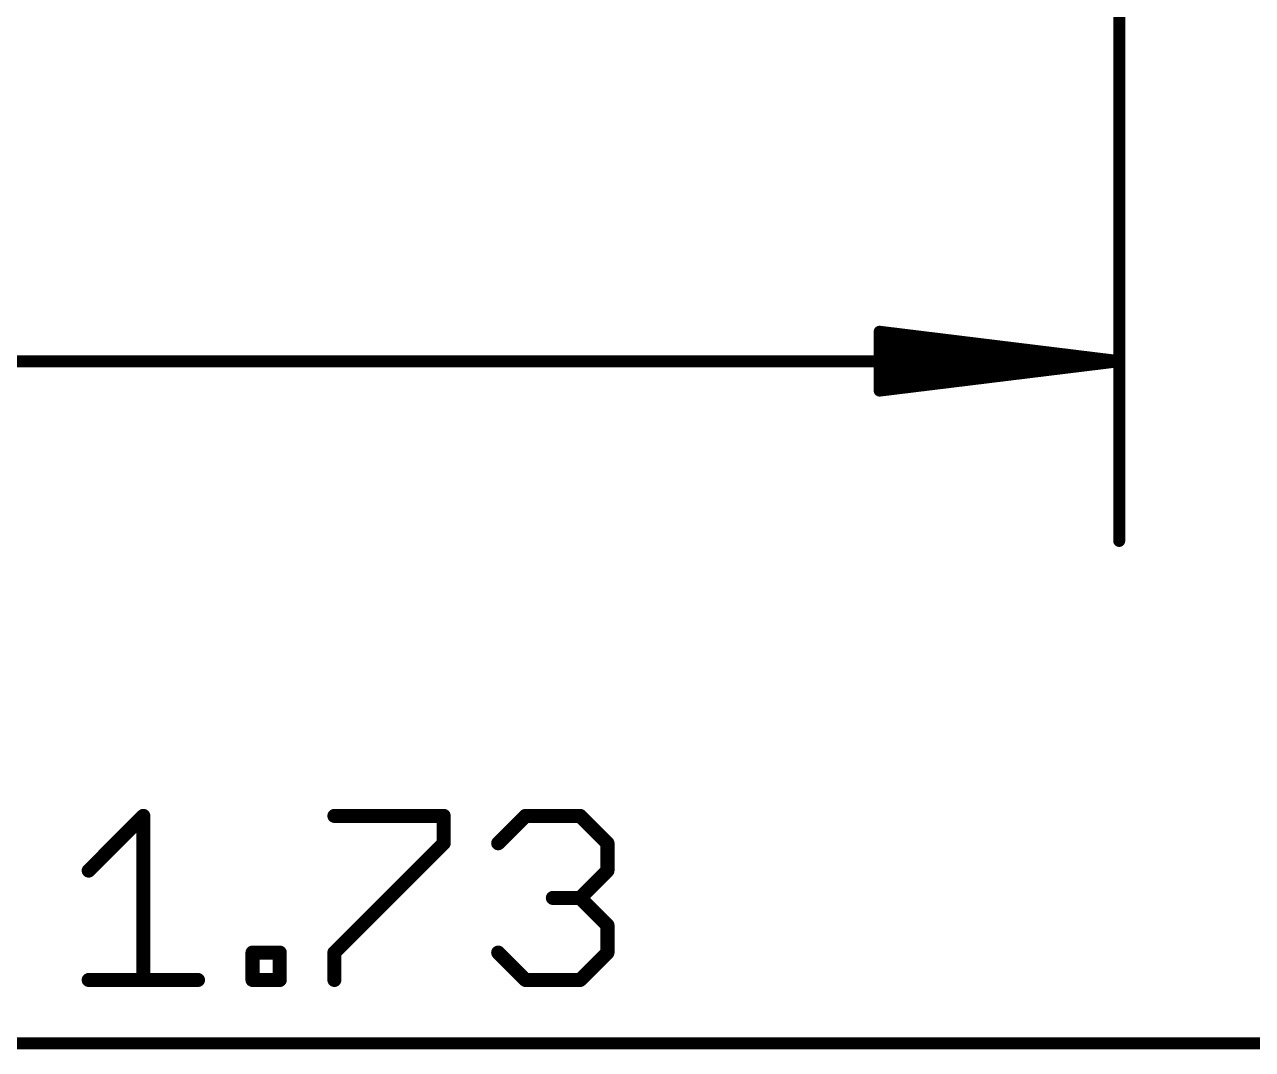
# Model space of a CAD drawing. Extents: x -0.24 to 4.18, y -0.6 to 2.96.
# Drawn here: x 0.732 to 1.257, y -0.454 to -0.016 of the extents above; entities that cross this region are included whole.
import ezdxf

# ---------------------------------------------------------------- set-up
doc = ezdxf.new("R2010")
doc.units = 0
doc.layers.add('1', color=22, linetype='CONTINUOUS')

msp = doc.modelspace()

# ---------------------------------------------------------------- linework, layer by layer
at = {"layer": '1'}
for points, const_width in [([(1.2, 0), (1.2, -0.236772)], 0.005118), ([(1.2, -0.16), (1.097638, -0.147431)], 0.005118), ([(1.097638, -0.147431), (1.097638, -0.172569)], 0.005118), ([(1.2, -0.16), (1.097638, -0.149764)], 0.005118), ([(1.2, -0.16), (1.097638, -0.154882)], 0.005118), ([(0, -0.16), (1.2, -0.16)], 0.005118), ([(1.097638, -0.172569), (1.2, -0.16)], 0.005118), ([(1.097638, -0.165118), (1.2, -0.16)], 0.005118), ([(1.097638, -0.170236), (1.2, -0.16)], 0.005118), ([(0.759725, -0.377568), (0.783078, -0.354215)], 0.006), ([(0.783078, -0.354215), (0.783078, -0.424274)], 0.006), ([(0.864694, -0.354215), (0.911401, -0.354215)], 0.006), ([(0.911401, -0.354215), (0.911401, -0.365891)], 0.006), ([(0.934674, -0.365891), (0.946351, -0.354215)], 0.006), ([(0.946351, -0.354215), (0.969704, -0.354215)], 0.006), ([(0.969704, -0.354215), (0.981381, -0.365891)], 0.006), ([(0.911401, -0.365891), (0.864694, -0.412598)], 0.006), ([(0.981381, -0.365891), (0.981381, -0.377568)], 0.006), ([(0.981381, -0.377568), (0.969704, -0.389245)], 0.006), ([(0.969704, -0.389245), (0.958027, -0.389245)], 0.006), ([(0.969704, -0.389245), (0.981381, -0.400921)], 0.006), ([(0.981381, -0.400921), (0.981381, -0.412598)], 0.006), ([(0.829705, -0.424274), (0.829705, -0.412598)], 0.006), ([(0.829705, -0.412598), (0.841381, -0.412598)], 0.006), ([(0.841381, -0.412598), (0.841381, -0.424274)], 0.006), ([(0.864694, -0.412598), (0.864694, -0.424274)], 0.006), ([(0.946351, -0.424274), (0.934674, -0.412598)], 0.006), ([(0.981381, -0.412598), (0.969704, -0.424274)], 0.006), ([(0.759725, -0.424274), (0.806431, -0.424274)], 0.006), ([(0.841381, -0.424274), (0.829705, -0.424274)], 0.006), ([(0.969704, -0.424274), (0.946351, -0.424274)], 0.006), ([(0, -0.451393), (1.725, -0.451393)], 0.005118)]:
    msp.add_lwpolyline(points, dxfattribs=dict(at, const_width=const_width))
for points, const_width in [([(1.098917, -0.147431, 1), (1.096358, -0.147431)], 0.002559), ([(1.097794, -0.146161, 1), (1.097482, -0.148701)], 0.002559), ([(1.097765, -0.148491, 1), (1.09751, -0.151037)], 0.002559), ([(1.097702, -0.153604, 1), (1.097574, -0.15616)], 0.002559), ([(1.097574, -0.16384, 1), (1.097702, -0.166396)], 0.002559), ([(1.200156, -0.16127, 1), (1.199844, -0.15873)], 0.002559), ([(1.199844, -0.16127, 1), (1.200156, -0.15873)], 0.002559), ([(1.200127, -0.161273, 1), (1.199873, -0.158727)], 0.002559), ([(1.199873, -0.161273, 1), (1.200127, -0.158727)], 0.002559), ([(1.200064, -0.161278, 1), (1.199936, -0.158722)], 0.002559), ([(1.199936, -0.161278, 1), (1.200064, -0.158722)], 0.002559), ([(1.2, -0.16128, 1), (1.2, -0.15872)], 0.002559), ([(1.09751, -0.168963, 1), (1.097765, -0.171509)], 0.002559), ([(1.096358, -0.172569, 1), (1.098917, -0.172569)], 0.002559), ([(1.097482, -0.171299, 1), (1.097794, -0.173839)], 0.002559), ([(1.19872, -0.236772, 1), (1.20128, -0.236772)], 0.002559), ([(0.784578, -0.354215, 1), (0.781578, -0.354215)], 0.003), ([(0.784139, -0.355275, 1), (0.782017, -0.353154)], 0.003), ([(0.864694, -0.352715, 1), (0.864694, -0.355715)], 0.003), ([(0.912901, -0.354215, 1), (0.909901, -0.354215)], 0.003), ([(0.911401, -0.355715, 1), (0.911401, -0.352715)], 0.003), ([(0.946351, -0.352715, 1), (0.946351, -0.355715)], 0.003), ([(0.947411, -0.355275, 1), (0.94529, -0.353154)], 0.003), ([(0.970765, -0.353154, 1), (0.968643, -0.355275)], 0.003), ([(0.969704, -0.355715, 1), (0.969704, -0.352715)], 0.003), ([(0.909901, -0.365891, 1), (0.912901, -0.365891)], 0.003), ([(0.912462, -0.366952, 1), (0.91034, -0.364831)], 0.003), ([(0.933613, -0.364831, 1), (0.935735, -0.366952)], 0.003), ([(0.982881, -0.365891, 1), (0.979881, -0.365891)], 0.003), ([(0.98032, -0.366952, 1), (0.982441, -0.364831)], 0.003), ([(0.758664, -0.376507, 1), (0.760786, -0.378629)], 0.003), ([(0.979881, -0.377568, 1), (0.982881, -0.377568)], 0.003), ([(0.982441, -0.378629, 1), (0.98032, -0.376507)], 0.003), ([(0.958027, -0.387745, 1), (0.958027, -0.390745)], 0.003), ([(0.970765, -0.388184, 1), (0.968643, -0.390305)], 0.003), ([(0.968643, -0.388184, 1), (0.970765, -0.390305)], 0.003), ([(0.969704, -0.390745, 1), (0.969704, -0.387745)], 0.003), ([(0.982881, -0.400921, 1), (0.979881, -0.400921)], 0.003), ([(0.98032, -0.401982, 1), (0.982441, -0.399861)], 0.003), ([(0.831205, -0.412598, 1), (0.828205, -0.412598)], 0.003), ([(0.829705, -0.411098, 1), (0.829705, -0.414098)], 0.003), ([(0.842881, -0.412598, 1), (0.839881, -0.412598)], 0.003), ([(0.841381, -0.414098, 1), (0.841381, -0.411098)], 0.003), ([(0.866194, -0.412598, 1), (0.863194, -0.412598)], 0.003), ([(0.863634, -0.411537, 1), (0.865755, -0.413659)], 0.003), ([(0.935735, -0.411537, 1), (0.933613, -0.413659)], 0.003), ([(0.979881, -0.412598, 1), (0.982881, -0.412598)], 0.003), ([(0.982441, -0.413659, 1), (0.98032, -0.411537)], 0.003), ([(0.759725, -0.422774, 1), (0.759725, -0.425774)], 0.003), ([(0.781578, -0.424274, 1), (0.784578, -0.424274)], 0.003), ([(0.806431, -0.425774, 1), (0.806431, -0.422774)], 0.003), ([(0.829705, -0.422774, 1), (0.829705, -0.425774)], 0.003), ([(0.828205, -0.424274, 1), (0.831205, -0.424274)], 0.003), ([(0.839881, -0.424274, 1), (0.842881, -0.424274)], 0.003), ([(0.841381, -0.425774, 1), (0.841381, -0.422774)], 0.003), ([(0.863194, -0.424274, 1), (0.866194, -0.424274)], 0.003), ([(0.946351, -0.422774, 1), (0.946351, -0.425774)], 0.003), ([(0.94529, -0.425335, 1), (0.947411, -0.423214)], 0.003), ([(0.968643, -0.423214, 1), (0.970765, -0.425335)], 0.003), ([(0.969704, -0.425774, 1), (0.969704, -0.422774)], 0.003)]:
    msp.add_lwpolyline(points, format="xyb", dxfattribs=dict(at, const_width=const_width))

doc.saveas('drawing.dxf')
